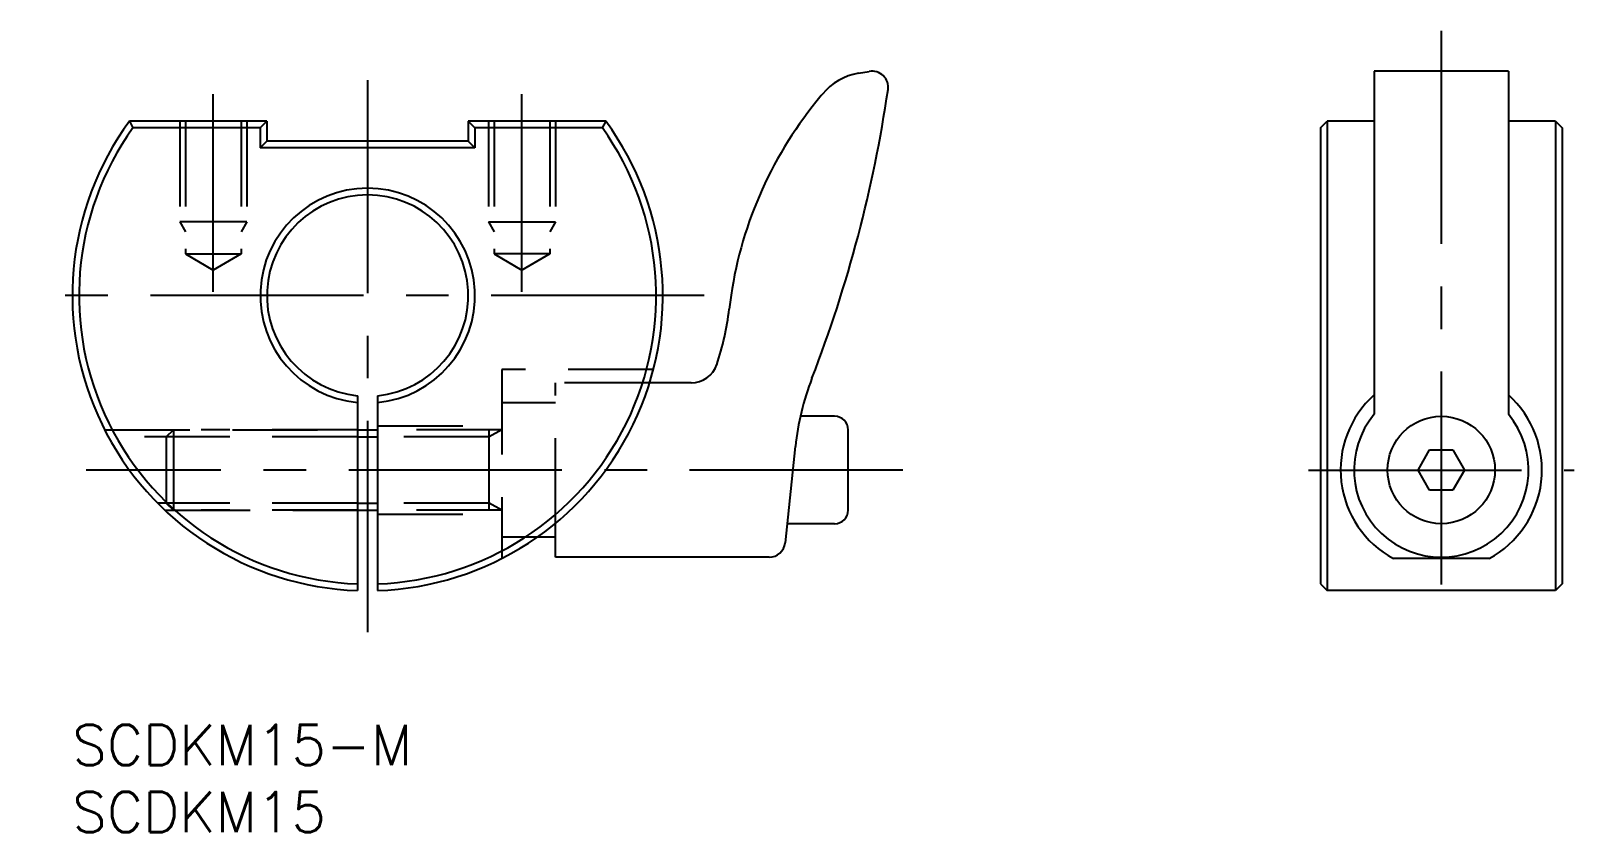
# Model space of a CAD drawing. Extents: x -3 to 112, y -8 to 52.
import ezdxf

# ---------------------------------------------------------------- set-up
doc = ezdxf.new("R2010")
doc.units = 0
doc.header["$LTSCALE"] = 0.5
doc.linetypes.add('CENTER', pattern=[50.8, 31.75, -6.35, 6.35, -6.35])
doc.linetypes.add('DASHED', pattern=[19.05, 12.7, -6.35])
doc.layers.get('0').update_dxf_attribs({"linetype": 'CONTINUOUS'})
for name, color, linetype in [('MSM_CENTER', 1, 'CENTER'), ('MSM_CONTINUOUS', 7, 'CONTINUOUS'), ('MSM_DASHED', 4, 'DASHED'), ('MSM_NARROW', 5, 'CONTINUOUS'), ('MSM_PART_NUMBER', 7, 'CONTINUOUS')]:
    doc.layers.add(name, color=color, linetype=linetype)
doc.styles.get("Standard").update_dxf_attribs({"font": 'txt.shx', "height": 3, "bigfont": 'bigfont.shx'})

# ---------------------------------------------------------------- blocks, each defined once
blk = doc.blocks.new('*U4')
at = {"layer": 'MSM_PART_NUMBER'}
blk.add_text('SCDKM15-M', height=3, dxfattribs=at).set_placement((0, -3))
blk = doc.blocks.new('*U5')
at = {"layer": 'MSM_PART_NUMBER'}
blk.add_text('SCDKM15', height=3, dxfattribs=at).set_placement((0, -8))

msp = doc.modelspace()

# ---------------------------------------------------------------- linework, layer by layer
for p, q in [((4.25, 44.99), (4.51, 44.49)), ((105.57, 12.39), (98.43, 12.39)), ((93, 10.5), (93.5, 10)), ((111, 10.5), (110.5, 10)), ((110.5, 10), (93.5, 10))]:
    msp.add_line(p, q)
at = {"layer": 'MSM_CENTER'}
for p, q in [((102, 51.72), (102, 7.38)), ((22, 48.05), (22, 6.9)), ((10.5, 32.28), (10.5, 46.99)), ((33.5, 32.28), (33.5, 46.99)), ((47.09, 31.99), (-3.09, 31.99)), ((61.87, 18.99), (1.02, 18.99)), ((92.1, 18.99), (111.9, 18.99))]:
    msp.add_line(p, q, dxfattribs=at)
at = {"layer": 'MSM_CONTINUOUS'}
for p, q in [((58.57, 48.56), (59.38, 48.7)), ((107, 48.72), (97, 48.72)), ((97, 48.72), (97, 23.14)), ((107, 48.72), (107, 23.14)), ((14.5, 44.99), (4.25, 44.99)), ((14.5, 44.99), (14, 44.49)), ((14.5, 44.99), (14.5, 43.49)), ((39.75, 44.99), (29.5, 44.99)), ((29.5, 44.99), (29.5, 43.49)), ((30, 44.49), (29.5, 44.99)), ((39.75, 44.99), (39.49, 44.49)), ((93, 44.49), (93.5, 44.99)), ((93.5, 44.99), (93.5, 10)), ((97, 44.99), (93.5, 44.99)), ((110.5, 44.99), (107, 44.99)), ((110.5, 44.99), (111, 44.49)), ((110.5, 44.99), (110.5, 10)), ((14, 44.49), (4.51, 44.49)), ((14, 44.49), (14, 42.99)), ((39.49, 44.49), (30, 44.49)), ((30, 44.49), (30, 42.99)), ((93, 44.49), (93, 10.5)), ((111, 44.49), (111, 10.5)), ((14.5, 43.49), (14, 42.99)), ((30, 42.99), (14, 42.99)), ((29.5, 43.49), (14.5, 43.49)), ((29.5, 43.49), (30, 42.99)), ((46.12, 25.49), (43.02, 25.49)), ((21.25, 24.52), (21.25, 10)), ((22.75, 24.52), (22.75, 10)), ((21.25, 21.99), (22.75, 21.99)), ((56.8, 22.99), (54.25, 22.99)), ((57.8, 15.99), (57.8, 21.99)), ((53.87, 20.73), (53.11, 13.56)), ((100.27, 18.99), (101.13, 20.49)), ((101.13, 20.49), (102.87, 20.49)), ((102.87, 20.49), (103.73, 18.99)), ((101.13, 17.49), (100.27, 18.99)), ((103.73, 18.99), (102.87, 17.49)), ((102.87, 17.49), (101.13, 17.49)), ((21.25, 15.99), (22.75, 15.99)), ((36, 12.49), (36, 15.02)), ((56.8, 14.99), (53.27, 14.99)), ((36, 13.99), (34.65, 13.99)), ((51.92, 12.49), (36, 12.49))]:
    msp.add_line(p, q, dxfattribs=at)
msp.add_circle((102, 18.99), 4, dxfattribs=at)
for centre, radius, start, end in [((59.35, 44.13), 4.5, 100, 140.208), ((59.59, 47.52), 1.2, 351.6349, 100), ((-38.16, 61.89), 100, 338.8638, 351.6349), ((78.75, 27.57), 30, 141.9788, 173.4554), ((86.63, 21.41), 40, 140.208, 141.9788), ((22, 31.99), 22, 143.7785, 268.0464), ((22, 31.99), 22, 271.9536, 36.2215), ((22, 31.99), 21.5, 144.4513, 268.0009), ((22, 31.99), 21.5, 271.9991, 35.5487), ((22, 31.99), 8, 275.3794, 264.6206), ((22, 31.99), 7.5, 275.7392, 264.2608), ((29.07, 33.26), 20, 341.2775, 353.4554), ((46.12, 27.49), 2, 270, 341.2775), ((73.76, 18.62), 20, 158.8638, 173.9426), ((102, 18.99), 7.5, 131.8103, 241.5768), ((102, 18.99), 7.5, 298.4232, 48.1897), ((102, 18.99), 6.5, 140.2849, 39.7151), ((56.8, 21.99), 1, 0, 90), ((56.8, 15.99), 1, 270, 0), ((51.92, 13.69), 1.2, 270, 353.9426)]:
    msp.add_arc(centre, radius, start, end, dxfattribs=at)
at = {"layer": 'MSM_DASHED'}
for p, q in [((8, 44.99), (8, 37.49)), ((8.43, 44.99), (8.43, 35.09)), ((12.57, 44.99), (12.57, 35.09)), ((13, 44.99), (13, 37.49)), ((31, 44.99), (31, 37.49)), ((31.43, 44.99), (31.43, 35.09)), ((35.57, 44.99), (35.57, 35.09)), ((36, 44.99), (36, 37.49)), ((13, 37.49), (8, 37.49)), ((8, 37.49), (8.43, 36.74)), ((13, 37.49), (12.57, 36.74)), ((31, 37.49), (36, 37.49)), ((31, 37.49), (31.43, 36.74)), ((36, 37.49), (35.57, 36.74)), ((8.43, 35.09), (12.57, 35.09)), ((8.43, 35.09), (10.5, 33.89)), ((12.57, 35.09), (10.5, 33.89)), ((35.57, 35.09), (31.43, 35.09)), ((31.43, 35.09), (33.5, 33.89)), ((35.57, 35.09), (33.5, 33.89)), ((32, 26.49), (32, 12.39)), ((43.3, 26.49), (32, 26.49)), ((36, 15.02), (36, 25.49)), ((43.02, 25.49), (36, 25.49)), ((36, 23.99), (32, 23.99)), ((2.4, 21.99), (21.25, 21.99)), ((7, 21.45), (7.54, 21.99)), ((7.54, 21.99), (7.54, 15.99)), ((21.25, 21.99), (9.6, 21.99)), ((22.75, 22.29), (32, 22.29)), ((32, 21.99), (22.75, 21.99)), ((32, 21.99), (31.06, 21.45)), ((31.06, 15.99), (31.06, 21.99)), ((21.25, 21.45), (2.69, 21.45)), ((7, 21.45), (7, 16.53)), ((31.06, 21.45), (22.75, 21.45)), ((21.25, 16.53), (6.35, 16.53)), ((7, 16.53), (7.54, 15.99)), ((31.06, 16.53), (22.75, 16.53)), ((32, 15.99), (31.06, 16.53)), ((6.9, 15.99), (21.25, 15.99)), ((21.25, 15.99), (9.6, 15.99)), ((32, 15.99), (22.75, 15.99)), ((22.75, 15.69), (32, 15.69)), ((34.65, 13.99), (32, 13.99))]:
    msp.add_line(p, q, dxfattribs=at)
at = {"layer": 'MSM_NARROW'}
for p, q in [((21.25, 21.45), (22.75, 21.45)), ((21.25, 16.53), (22.75, 16.53))]:
    msp.add_line(p, q, dxfattribs=at)

# ---------------------------------------------------------------- block references
for name in ['*U4', '*U5']:
    msp.add_blockref(name, (0, 0))

doc.saveas('drawing.dxf')
